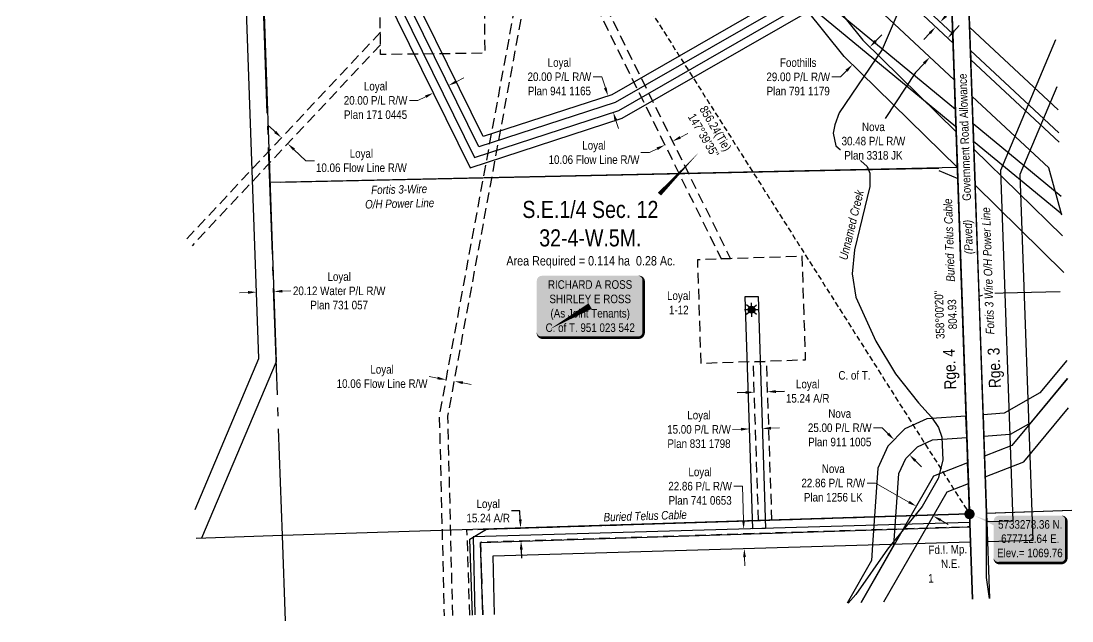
# Model space of a CAD drawing. Extents: x 675835 to 685285, y 5733153 to 5738077.
# Drawn here: x 676603 to 677833, y 5733153 to 5733855 of the extents above; entities that cross this region are included whole.
import ezdxf
from ezdxf.enums import TextEntityAlignment as Align

# ---------------------------------------------------------------- set-up
doc = ezdxf.new("R2010")
doc.units = 0
doc.header["$LTSCALE"] = 5
doc.header["$PDMODE"] = 34
doc.header["$PDSIZE"] = 0.03
for name, pattern in [('foc-ACCESSROAD', [3.75, 2.5, -1.25]), ('foc-FLOWLINE', [3.75, 2.5, -1.25]), ('foc-QUARTERLINE', [33, 25, -3, 2, -3]), ('foc-TIELINE', [1.875, 1.25, -0.625])]:
    doc.linetypes.add(name, pattern=pattern)
doc.layers.get('Defpoints').update_dxf_attribs({"color": 9})
for name, color, linetype in [('AS-OWNER', 7, 'Continuous'), ('AS-POWER', 104, 'foc-POWER'), ('AS-TELUS', 224, 'foc-TEL'), ('C-AR', 13, 'foc-ACCESSROAD'), ('C-FLOWLINE', 13, 'foc-FLOWLINE'), ('C-RW', 13, 'Continuous'), ('C-SYMBOL', 7, 'Continuous'), ('C-WS', 13, 'foc-ACCESSROAD'), ('C-WS-S', 8, 'Continuous'), ('D-TXT', 6, 'Continuous'), ('DETAIL-T', 7, 'Continuous'), ('F-RW', 190, 'Continuous'), ('L-AREAREQUIRED', 7, 'Continuous'), ('L-BD1', 253, 'Continuous'), ('L-MON', 1, 'Continuous'), ('L-MON-T', 1, 'Continuous'), ('L-ROAD-T', 7, 'Continuous'), ('L-SEC', 7, 'Continuous'), ('L-SECQ', 8, 'foc-QUARTERLINE'), ('L-TIE', 7, 'foc-TIELINE'), ('L-TIE-T', 7, 'Continuous'), ('L-TITLEDB', 4, 'Continuous'), ('L-TITLEDB-T', 4, 'Continuous'), ('T-WATER', 160, 'Continuous'), ('T-WATER-T', 170, 'Continuous')]:
    doc.layers.add(name, color=color, linetype=linetype)
for name, color, linetype, lineweight in [('C-FLOWLINE-T', 13, 'Continuous', 9), ('C-RW-T', 13, 'Continuous', 9), ('C-WS-T', 13, 'Continuous', 9), ('F-RW-T', 190, 'Continuous', 9), ('T-TEXT', 48, 'Continuous', 18)]:
    doc.layers.add(name, color=color, linetype=linetype, lineweight=lineweight)
doc.styles.add('100L', font='ARIALN.TTF', dxfattribs={"height": 11})
doc.styles.add('175L', font='ARIALN.TTF', dxfattribs={"height": 20})
doc.styles.add('80', font='ARIALN.TTF', dxfattribs={"height": 10})
doc.styles.add('80CG', font='ARIALN.TTF', dxfattribs={"height": 10})
doc.styles.add('80L', font='ARIALN.TTF', dxfattribs={"height": 10})
doc.styles.add('80LS', font='ARIALNI.TTF', dxfattribs={"height": 10})
doc.styles.add('foc-LtypeFont', font='ARIALN.TTF', dxfattribs={"height": 7.35})
doc.linetypes.add('foc-POWER', pattern='A,6,-1,["P",foc-LtypeFont,S=0.2,R=0,X=-0.625,Y=-0.75],-1.24,4', length=12.24)
doc.linetypes.add('foc-POWER-NOLINE', pattern='A,0,-4,["P",foc-LtypeFont,S=0.2,R=0,X=-0.625,Y=-0.75],-8.24', length=12.24)
doc.linetypes.add('foc-TEL', pattern='A,2,-1,["T",foc-LtypeFont,S=0.2,R=0,X=-0.425,Y=-0.75],-1.24,8', length=12.24)
doc.linetypes.add('foc-TEL-NOLINE', pattern='A,0,-2,["T",foc-LtypeFont,S=0.2,R=0,X=-0.425,Y=-0.75],-10.24', length=12.24)
doc.dimstyles.new('Compass 5 000', dxfattribs={"dimscale": 5, "dimtxt": 9, "dimasz": 2, "dimexe": 0.2, "dimexo": 0.0625, "dimgap": 0.5, "dimtad": 0, "dimtih": 1, "dimtoh": 1, "dimzin": 0, "dimdsep": 46, "dimtxsty": '80CG', "dimcen": 0.1, "dimse1": 1, "dimse2": 1, "dimclrd": 256, "dimclrt": 256, "dimaunit": 1, "dimadec": 4, "dimazin": 0, "dimtfac": 0.06, "dimtofl": 0, "dimtmove": 0, "dimatfit": 1, "dimfxl": 0.2, "dimtolj": 1, "dimtzin": 0, "dimlwd": -1, "dimarcsym": 0})

# ---------------------------------------------------------------- blocks, each defined once
blk = doc.blocks.new('*D384')
at = {"layer": 'C-RW-T', "transparency": 16777216}
for p, q in [((677445.3, 5733377.4), (677435.3, 5733377.1)), ((677480.3, 5733378.5), (677490.3, 5733378.8))]:
    blk.add_line(p, q, dxfattribs=at)
for points in [[(677445.3, 5733379), (677445.4, 5733375.7), (677455.3, 5733377.7)], [(677480.3, 5733380.2), (677480.4, 5733376.8), (677470.3, 5733378.2)]]:
    blk.add_solid(points, dxfattribs=at)
at = {"layer": 'Defpoints', "color": 0, "transparency": 16777216}
for p in [(677454.3, 5733409), (677469.3, 5733409.5), (677470.3, 5733378.2)]:
    blk.add_point(p, dxfattribs=at)
at = {"layer": 'C-RW-T', "transparency": 16777216, "insert": (677396.2, 5733377.1), "char_height": 10, "attachment_point": 5, "style": '80CG'}
blk.add_mtext('\\A1;Loyal\\P15.00 P/L R/W\\PPlan 831 1798', dxfattribs=at)
blk = doc.blocks.new('*D385')
at = {"layer": 'C-RW-T', "transparency": 16777216}
for p, q in [((677447.1, 5733310.6), (677437.1, 5733310.6)), ((677448.2, 5733270.4), (677447.1, 5733310.6)), ((677449.5, 5733227.5), (677449.8, 5733217.5))]:
    blk.add_line(p, q, dxfattribs=at)
for points in [[(677449.9, 5733270.4), (677446.6, 5733270.4), (677448.5, 5733260.4)], [(677451.1, 5733227.6), (677447.8, 5733227.5), (677449.2, 5733237.5)]]:
    blk.add_solid(points, dxfattribs=at)
at = {"layer": 'Defpoints', "color": 0, "transparency": 16777216}
for p in [(677244.4, 5733254.5), (677448.5, 5733260.4), (677245.1, 5733231.6)]:
    blk.add_point(p, dxfattribs=at)
at = {"layer": 'C-RW-T', "transparency": 16777216, "insert": (677397.5, 5733310.6), "char_height": 10, "attachment_point": 5, "style": '80CG'}
blk.add_mtext('\\A1;Loyal\\P22.86 P/L R/W\\PPlan 741 0653', dxfattribs=at)
blk = doc.blocks.new('*D386')
at = {"layer": 'Defpoints', "color": 0, "transparency": 16777216}
for p in [(677626.2, 5733366.5), (677642.4, 5733347.4), (677643.9, 5733349)]:
    blk.add_point(p, dxfattribs=at)
at = {"layer": 'F-RW-T', "transparency": 16777216}
for p, q in [((677610.4, 5733379), (677600.4, 5733379)), ((677617.5, 5733372), (677610.4, 5733379)), ((677649.5, 5733340.3), (677656.6, 5733333.3))]:
    blk.add_line(p, q, dxfattribs=at)
for points in [[(677618.7, 5733373.2), (677616.3, 5733370.8), (677624.6, 5733365)], [(677650.6, 5733341.5), (677648.3, 5733339.2), (677642.4, 5733347.4)]]:
    blk.add_solid(points, dxfattribs=at)
at = {"layer": 'F-RW-T', "transparency": 16777216, "insert": (677560.9, 5733379), "char_height": 10, "attachment_point": 5, "style": '80CG'}
blk.add_mtext('\\A1;Nova\\P25.00 P/L R/W\\PPlan 911 1005', dxfattribs=at)
blk = doc.blocks.new('*D387')
at = {"layer": 'Defpoints', "color": 0, "transparency": 16777216}
for p in [(677649.5, 5733285.2), (677669.4, 5733273.9), (677670.4, 5733275.7)]:
    blk.add_point(p, dxfattribs=at)
at = {"layer": 'F-RW-T', "transparency": 16777216}
for p, q in [((677602.8, 5733314.3), (677592.8, 5733314.3)), ((677641.8, 5733292), (677602.8, 5733314.3)), ((677679.1, 5733270.8), (677687.8, 5733265.8))]:
    blk.add_line(p, q, dxfattribs=at)
for points in [[(677642.7, 5733293.5), (677641, 5733290.6), (677650.5, 5733287.1)], [(677679.9, 5733272.2), (677678.3, 5733269.3), (677670.4, 5733275.7)]]:
    blk.add_solid(points, dxfattribs=at)
at = {"layer": 'F-RW-T', "transparency": 16777216, "insert": (677553.3, 5733314.3), "char_height": 10, "attachment_point": 5, "style": '80CG'}
blk.add_mtext('\\A1;Nova\\P22.86 P/L R/W\\PPlan 1256 LK', dxfattribs=at)
blk = doc.blocks.new('GAS')
h = blk.add_hatch(color=255)
h.dxf.hatch_style = 1
edge = h.paths.add_edge_path()
edge.add_arc((0, 0), 0.9, 0, 360)
for p, q in [((-0.81, 0), (-1.62, 0)), ((-0.57, 0.57), (-1.14, 1.14)), ((0, 0.81), (0, 1.62)), ((0.57, 0.57), (1.14, 1.14)), ((1.62, 0), (0.81, 0)), ((-0.57, -0.57), (-1.14, -1.14)), ((0, -0.81), (0, -1.62)), ((1.14, -1.14), (0.57, -0.57))]:
    blk.add_line(p, q)
blk.add_circle((0, 0), 0.8)
blk = doc.blocks.new('*D389')
at = {"layer": 'C-FLOWLINE-T', "transparency": 16777216}
for p, q in [((677374.2, 5733719.1), (677383.2, 5733723.5)), ((677338.3, 5733701.3), (677328.3, 5733701.3)), ((677347.3, 5733705.8), (677338.3, 5733701.3))]:
    blk.add_line(p, q, dxfattribs=at)
for points in [[(677346.5, 5733707.3), (677348, 5733704.3), (677356.3, 5733710.2)], [(677373.5, 5733720.6), (677375, 5733717.6), (677365.3, 5733714.6)]]:
    blk.add_solid(points, dxfattribs=at)
at = {"layer": 'Defpoints', "color": 0, "transparency": 16777216}
for p in [(677365.3, 5733714.6), (677396.4, 5733629), (677405.4, 5733633.4)]:
    blk.add_point(p, dxfattribs=at)
at = {"layer": 'C-FLOWLINE-T', "transparency": 16777216, "insert": (677273.3, 5733701.3), "char_height": 10, "attachment_point": 5, "style": '80CG'}
blk.add_mtext('\\A1;Loyal\\P10.06 Flow Line R/W', dxfattribs=at)
blk = doc.blocks.new('*D390')
at = {"layer": 'C-AR', "transparency": 16777216}
for p, q in [((677450.9, 5733420.3), (677440.9, 5733420)), ((677486.1, 5733421.5), (677496.1, 5733421.8))]:
    blk.add_line(p, q, dxfattribs=at)
for points in [[(677450.8, 5733422), (677450.9, 5733418.7), (677460.9, 5733420.7)], [(677486, 5733423.2), (677486.2, 5733419.8), (677476.1, 5733421.2)]]:
    blk.add_solid(points, dxfattribs=at)
at = {"layer": 'Defpoints', "color": 0, "transparency": 16777216}
for p in [(677460.9, 5733420.7), (677461.3, 5733409.1), (677476.5, 5733409.7)]:
    blk.add_point(p, dxfattribs=at)
at = {"layer": 'C-AR', "transparency": 16777216, "insert": (677523.4, 5733421.8), "char_height": 10, "attachment_point": 5, "style": '80CG'}
blk.add_mtext('\\A1;Loyal\\P15.24 A/R', dxfattribs=at)
blk = doc.blocks.new('*D391')
at = {"layer": 'C-AR', "transparency": 16777216}
for p, q in [((677186.7, 5733281.6), (677176.7, 5733281.6)), ((677187.1, 5733271.6), (677186.7, 5733281.6)), ((677188.2, 5733236.4), (677188.5, 5733226.4))]:
    blk.add_line(p, q, dxfattribs=at)
for points in [[(677188.7, 5733271.7), (677185.4, 5733271.5), (677187.4, 5733261.6)], [(677189.9, 5733236.4), (677186.5, 5733236.3), (677187.9, 5733246.4)]]:
    blk.add_solid(points, dxfattribs=at)
at = {"layer": 'Defpoints', "color": 0, "transparency": 16777216}
for p in [(677187.4, 5733261.6), (677189.1, 5733261.7), (677189.6, 5733246.4)]:
    blk.add_point(p, dxfattribs=at)
at = {"layer": 'C-AR', "transparency": 16777216, "insert": (677149.5, 5733281.6), "char_height": 10, "attachment_point": 5, "style": '80CG'}
blk.add_mtext('\\A1;Loyal\\P15.24 A/R', dxfattribs=at)
blk = doc.blocks.new('*D395')
at = {"layer": 'C-RW-T', "transparency": 16777216}
for p, q in [((676868.4, 5733537.6), (676858.4, 5733537.2)), ((676908.7, 5733539), (676918.7, 5733539.3))]:
    blk.add_line(p, q, dxfattribs=at)
for points in [[(676868.3, 5733539.2), (676868.4, 5733535.9), (676878.4, 5733537.9)], [(676908.6, 5733540.6), (676908.7, 5733537.3), (676898.7, 5733538.6)]]:
    blk.add_solid(points, dxfattribs=at)
at = {"layer": 'Defpoints', "color": 0, "transparency": 16777216}
for p in [(676898.7, 5733538.6), (676898.7, 5733537.6), (676878.4, 5733536.9)]:
    blk.add_point(p, dxfattribs=at)
at = {"layer": 'C-RW-T', "transparency": 16777216, "insert": (676975.1, 5733539.3), "char_height": 10, "attachment_point": 5, "style": '80CG'}
blk.add_mtext('\\A1;Loyal\\P20.12 Water P/L R/W\\PPlan 731 057', dxfattribs=at)
blk = doc.blocks.new('*D396')
at = {"layer": 'C-RW-T', "transparency": 16777216}
for p, q in [((676900.3, 5733725.4), (676893, 5733732.3)), ((676922.2, 5733704.9), (676936.1, 5733691.8)), ((676936.1, 5733691.8), (676946.1, 5733691.8))]:
    blk.add_line(p, q, dxfattribs=at)
for points in [[(676901.4, 5733726.6), (676899.1, 5733724.2), (676907.6, 5733718.6)], [(676923.3, 5733706.1), (676921.1, 5733703.7), (676914.9, 5733711.7)]]:
    blk.add_solid(points, dxfattribs=at)
at = {"layer": 'Defpoints', "color": 0, "transparency": 16777216}
for p in [(676969.6, 5733784.9), (676977, 5733778), (676914.9, 5733711.7)]:
    blk.add_point(p, dxfattribs=at)
at = {"layer": 'C-RW-T', "transparency": 16777216, "insert": (677001.1, 5733691.8), "char_height": 10, "attachment_point": 5, "style": '80CG'}
blk.add_mtext('\\A1;Loyal\\P10.06 Flow Line R/W', dxfattribs=at)
blk = doc.blocks.new('*D397')
at = {"layer": 'C-RW-T', "transparency": 16777216}
for p, q in [((677090.1, 5733437.2), (677080.3, 5733439)), ((677119.7, 5733431.7), (677129.5, 5733429.9))]:
    blk.add_line(p, q, dxfattribs=at)
for points in [[(677090.4, 5733438.8), (677089.8, 5733435.6), (677100, 5733435.4)], [(677120, 5733433.4), (677119.4, 5733430.1), (677109.9, 5733433.6)]]:
    blk.add_solid(points, dxfattribs=at)
at = {"layer": 'Defpoints', "color": 0, "transparency": 16777216}
for p in [(677152.7, 5733721.5), (677162.6, 5733719.7), (677109.9, 5733433.6)]:
    blk.add_point(p, dxfattribs=at)
at = {"layer": 'C-RW-T', "transparency": 16777216, "insert": (677025.3, 5733439), "char_height": 10, "attachment_point": 5, "style": '80CG'}
blk.add_mtext('\\A1;Loyal\\P10.06 Flow Line R/W', dxfattribs=at)
blk = doc.blocks.new('*D406')
at = {"layer": 'Defpoints', "color": 0, "transparency": 16777216}
for p in [(677657.2, 5733873.8), (677652, 5733868.2), (677678.3, 5733854)]:
    blk.add_point(p, dxfattribs=at)
at = {"layer": 'F-RW-T', "transparency": 16777216}
for p, q in [((677685.2, 5733861.3), (677708.2, 5733885.9)), ((677708.2, 5733885.9), (677718.2, 5733885.9)), ((677666.3, 5733841.1), (677659.5, 5733833.8))]:
    blk.add_line(p, q, dxfattribs=at)
for points in [[(677684, 5733862.4), (677686.4, 5733860.1), (677678.3, 5733854)], [(677665.1, 5733842.2), (677667.5, 5733840), (677673.1, 5733848.4)]]:
    blk.add_solid(points, dxfattribs=at)
at = {"layer": 'F-RW-T', "transparency": 16777216, "insert": (677754.5, 5733885.9), "char_height": 10, "attachment_point": 5, "style": '80CG'}
blk.add_mtext('\\A1;Nova\\P7.62 P/L R/W\\PPlan 373 LK', dxfattribs=at)
blk = doc.blocks.new('*D407')
at = {"layer": 'C-RW-T', "transparency": 16777216}
for p, q in [((677112.2, 5733784.3), (677121.1, 5733788.7)), ((677067.3, 5733762.3), (677057.3, 5733762.3)), ((677076.2, 5733766.7), (677067.3, 5733762.3))]:
    blk.add_line(p, q, dxfattribs=at)
at = {"layer": 'C-RW-T', "linetype": 'Continuous', "transparency": 16777216}
for points in [[(677111.4, 5733785.8), (677112.9, 5733782.8), (677103.2, 5733779.9)], [(677075.5, 5733768.2), (677077, 5733765.2), (677085.2, 5733771.1)]]:
    blk.add_solid(points, dxfattribs=at)
at = {"layer": 'Defpoints', "color": 0, "linetype": 'Continuous', "transparency": 16777216}
for p in [(677085.2, 5733771.1), (677104.9, 5733776.4, 1071), (677087, 5733767.6, 1071)]:
    blk.add_point(p, dxfattribs=at)
at = {"layer": 'C-RW-T', "linetype": 'Continuous', "transparency": 16777216, "insert": (677017.7, 5733762.3), "char_height": 10, "attachment_point": 5, "style": '80CG'}
blk.add_mtext('\\A1;Loyal\\P20.00 P/L R/W\\PPlan 171 0445', dxfattribs=at)
blk = doc.blocks.new('*D408')
at = {"layer": 'C-RW-T', "transparency": 16777216}
for p, q in [((677399.4, 5733953.3), (677402.4, 5733962.9)), ((677387, 5733915.3), (677383.9, 5733905.8)), ((677383.9, 5733905.8), (677373.9, 5733905.8))]:
    blk.add_line(p, q, dxfattribs=at)
at = {"layer": 'C-RW-T', "linetype": 'Continuous', "transparency": 16777216}
for points in [[(677397.8, 5733953.9), (677400.9, 5733952.8), (677396.3, 5733943.8)], [(677385.4, 5733915.8), (677388.6, 5733914.8), (677390.1, 5733924.8)]]:
    blk.add_solid(points, dxfattribs=at)
at = {"layer": 'Defpoints', "color": 0, "linetype": 'Continuous', "transparency": 16777216}
for p in [(677384.9, 5733947.5), (677390.1, 5733924.8)]:
    blk.add_point(p, dxfattribs=at)
at = {"layer": 'C-RW-T', "linetype": 'Continuous', "transparency": 16777216, "insert": (677334.4, 5733905.8), "char_height": 10, "attachment_point": 5, "style": '80CG', "bg_fill": 3, "box_fill_scale": 1.1, "bg_fill_color": 256, "bg_fill_true_color": 13158600, "bg_fill_transparency": 0}
blk.add_mtext('\\A1;Loyal\\P20.00 P/L R/W\\PPlan 151 1619', dxfattribs=at)
at = {"layer": 'Defpoints', "color": 0, "linetype": 'Continuous', "transparency": 16777216}
blk.add_point((677378.7, 5733928.5), dxfattribs=at)
blk = doc.blocks.new('*D415')
at = {"layer": 'Defpoints', "color": 0, "transparency": 16777216}
for p in [(677596.1, 5733824.9), (677629.7, 5733792), (677609.4, 5733771.3)]:
    blk.add_point(p, dxfattribs=at)
at = {"layer": 'F-RW-T', "transparency": 16777216}
for p, q in [((677603.1, 5733832), (677610.1, 5733839.1)), ((677568.8, 5733797.1), (677561.8, 5733789.9)), ((677561.8, 5733789.9), (677551.8, 5733789.9))]:
    blk.add_line(p, q, dxfattribs=at)
for points in [[(677601.9, 5733833.2), (677604.3, 5733830.8), (677596.1, 5733824.9)], [(677567.6, 5733798.3), (677570, 5733795.9), (677575.8, 5733804.2)]]:
    blk.add_solid(points, dxfattribs=at)
at = {"layer": 'F-RW-T', "transparency": 16777216, "insert": (677512.3, 5733789.9), "char_height": 10, "attachment_point": 5, "style": '80CG'}
blk.add_mtext('\\A1;Foothills\\P29.00 P/L R/W\\PPlan 791 1179', dxfattribs=at)
blk = doc.blocks.new('*D417')
at = {"layer": 'C-RW-T', "transparency": 16777216}
for p, q in [((677504.2, 5733923.6), (677510.6, 5733931.4)), ((677481.8, 5733896.5), (677474.2, 5733887.3)), ((677474.2, 5733887.3), (677464.2, 5733887.3))]:
    blk.add_line(p, q, dxfattribs=at)
at = {"layer": 'C-RW-T', "linetype": 'Continuous', "transparency": 16777216}
for points in [[(677502.9, 5733924.7), (677505.5, 5733922.6), (677497.8, 5733915.9)], [(677480.5, 5733897.6), (677483.1, 5733895.4), (677488.2, 5733904.2)]]:
    blk.add_solid(points, dxfattribs=at)
at = {"layer": 'Defpoints', "color": 0, "linetype": 'Continuous', "transparency": 16777216}
for p in [(677497.8, 5733915.9), (677567.9, 5733858), (677558.3, 5733846.3)]:
    blk.add_point(p, dxfattribs=at)
at = {"layer": 'C-RW-T', "linetype": 'Continuous', "transparency": 16777216, "insert": (677425.1, 5733887.3), "char_height": 10, "attachment_point": 5, "style": '80CG'}
blk.add_mtext('\\A1;Loyal\\P15.24 P/L R/W\\PPlan 725 JK', dxfattribs=at)
blk = doc.blocks.new('*D482')
at = {"layer": 'C-RW-T', "transparency": 16777216}
for p, q in [((677282.4, 5733790), (677272.4, 5733790)), ((677286.6, 5733777.1), (677282.4, 5733790)), ((677298.9, 5733739), (677302, 5733729.5))]:
    blk.add_line(p, q, dxfattribs=at)
for points in [[(677288.1, 5733777.6), (677285, 5733776.6), (677289.7, 5733767.6)], [(677300.5, 5733739.6), (677297.3, 5733738.5), (677295.8, 5733748.5)]]:
    blk.add_solid(points, dxfattribs=at)
at = {"layer": 'Defpoints', "color": 0, "transparency": 16777216}
for p in [(677280.6, 5733764.6), (677295.8, 5733748.5), (677286.8, 5733745.6)]:
    blk.add_point(p, dxfattribs=at)
at = {"layer": 'C-RW-T', "transparency": 16777216, "insert": (677232.8, 5733790), "char_height": 10, "attachment_point": 5, "style": '80CG'}
blk.add_mtext('\\A1;Loyal\\P20.00 P/L R/W\\PPlan 941 1165', dxfattribs=at)
blk = doc.blocks.new('*U708')
h = blk.add_hatch(color=254)
edge = h.paths.add_edge_path()
edge.add_line((-36.5, -28.5), (36.5, -28.5))
edge.add_arc((36.5, -22.5), 6, 270, 360)
edge.add_line((42.5, -22.5), (42.5, 21))
edge.add_arc((36.5, 21), 6, 0, 90)
edge.add_line((36.5, 27), (-36.5, 27))
edge.add_arc((-36.5, 21), 6, 90, 180)
edge.add_line((-42.5, 21), (-42.5, -22.5))
edge.add_arc((-36.5, -22.5), 6, 180, 270)
at = {"color": 1, "flags": 128}
blk.add_lwpolyline([(-64.8, 26.8, 0, 10, 0), (0, 0, 5, 5, 0)], format="xyseb", dxfattribs=at)
blk.add_lwpolyline([(-36.5, -28.5, 3, 3, 0), (36.5, -28.5, 3, 3, 0.414214), (42.5, -22.5, 3, 3, 0), (42.5, 21, 3, 0, 0.414214), (36.5, 27, 0, 0, 0), (-36.5, 27, 0, 0, 0.414214), (-42.5, 21, 0, 0, 0), (-42.5, -22.5, 0, 3, 0.414214)], format="xyseb", close=True, dxfattribs=at)
at = {"color": 1, "style": '80'}
blk.add_attdef('ENTER_TEXT_001', (-36, -5), '', height=10, dxfattribs=at)
blk = doc.blocks.new('fdia')
at = {"color": 255, "const_width": 1}
blk.add_lwpolyline([(-0.5, 0, 1), (0.5, 0, 1)], format="xyb", close=True, dxfattribs=at)
blk = doc.blocks.new('Fdiaa')
blk.add_blockref('fdia', (0, 0))
blk = doc.blocks.new('fdib')
at = {"color": 1, "const_width": 1.6}
blk.add_lwpolyline([(-0.4, 0, 1), (0.4, 0, 1)], format="xyb", close=True, dxfattribs=at)
at = {"color": 1}
blk.add_circle((0, 0), 0.8, dxfattribs=at)
blk = doc.blocks.new('Fdibb')
blk.add_blockref('fdib', (0, 0))
blk = doc.blocks.new('fdicc')
for name in ['Fdibb', 'Fdiaa']:
    blk.add_blockref(name, (0, 0))
blk = doc.blocks.new('FDI')
blk.add_blockref('fdicc', (0, 0))
blk = doc.blocks.new('*U733')
h = blk.add_hatch(color=59)
edge = h.paths.add_edge_path()
edge.add_line((-56.5, -37), (56.5, -37))
edge.add_arc((56.5, -31), 6, 270, 360)
edge.add_line((62.5, -31), (62.5, 29.5))
edge.add_arc((56.5, 29.5), 6, 0, 90)
edge.add_line((56.5, 35.5), (-56.5, 35.5))
edge.add_arc((-56.5, 29.5), 6, 90, 180)
edge.add_line((-62.5, 29.5), (-62.5, -31))
edge.add_arc((-56.5, -31), 6, 180, 270)
at = {"color": 1, "flags": 128}
blk.add_lwpolyline([(-56.5, -37, 3, 3, 0), (56.5, -37, 3, 3, 0.414214), (62.5, -31, 3, 3, 0), (62.5, 29.5, 3, 0, 0.414214), (56.5, 35.5, 0, 0, 0), (-56.5, 35.5, 0, 0, 0.414214), (-62.5, 29.5, 0, 0, 0), (-62.5, -31, 0, 3, 0.414214)], format="xyseb", close=True, dxfattribs=at)
blk.add_lwpolyline([(-47, -26.9, 0, 7.5, 0), (0, 0, 0, 0, 0)], format="xyseb", dxfattribs=at)
at = {"color": 1, "style": '80'}
blk.add_attdef('ENTER_TEXT_001', (-36, -5), '', height=10, dxfattribs=at)

msp = doc.modelspace()

# ---------------------------------------------------------------- linework, layer by layer
at = {"layer": 'AS-POWER', "linetype": 'foc-POWER-NOLINE', "flags": 128}
for points in [[(676906.645, 5733666.536), (677579.576, 5733681.067), (677676.937, 5733683.169)], [(677732.749, 5733279.074), (677742.736, 5733279.433), (677832.684, 5733282.663)]]:
    msp.add_lwpolyline(points, dxfattribs=at)
at = {"layer": 'AS-POWER', "flags": 128}
for points in [[(677676.868, 5733680.145), (677698.979, 5733671.003)], [(677723.904, 5733533.208), (677735.565, 5733536.636), (677819.032, 5733538.432)]]:
    msp.add_lwpolyline(points, dxfattribs=at)
at = {"layer": 'AS-TELUS', "linetype": 'foc-TEL-NOLINE', "flags": 128}
for points in [[(677712.645, 5733278.352), (677684.645, 5734082.878)], [(677716.197, 5733178.415), (677712.645, 5733278.352)], [(677143.19, 5733160.143), (677140.415, 5733244.858), (677713.186, 5733263.122)]]:
    msp.add_lwpolyline(points, dxfattribs=at)
at = {"layer": 'C-AR', "flags": 128}
msp.add_lwpolyline([(677465.882, 5733270.484), (677459.686, 5733456.309), (677474.918, 5733456.816), (677481.114, 5733270.97)], close=True, dxfattribs=at)
msp.add_lwpolyline([(677127.958, 5733159.658), (677124.683, 5733259.604), (677712.645, 5733278.352), (677713.186, 5733263.122), (677140.415, 5733244.858), (677143.19, 5733160.143)], dxfattribs=at)
at = {"layer": 'C-FLOWLINE', "flags": 128}
for points in [[(677108, 5733159.021), (677102.319, 5733392.679), (677190.592, 5733871.409), (677180.34, 5733871.29), (677092.237, 5733393.478), (677097.943, 5733158.777)], [(677276.05, 5733872.398), (677422.086, 5733577.043), (677433.126, 5733577.411), (677283.498, 5733880.032)], [(677023.279, 5733842.139), (676795.665, 5733599.15)], [(677023.447, 5733827.603), (676803.006, 5733592.272)]]:
    msp.add_lwpolyline(points, dxfattribs=at)
at = {"layer": 'C-RW', "flags": 128}
for points in [[(677064.472, 5734114.438), (677000.126, 5733944.314), (677128.263, 5733683.522), (677306.399, 5733741.469), (677636.542, 5733931.419), (677688.577, 5733925.051), (677690.234, 5733924.861), (677689.522, 5733945.097), (677632.35, 5733952.081), (677298.231, 5733759.844), (677138.566, 5733707.905), (677021.901, 5733945.35), (677083.179, 5734107.363)], [(677092.393, 5734103.911), (677073.826, 5734110.9), (677011.014, 5733944.832), (677133.415, 5733695.713), (677302.315, 5733750.656), (677634.446, 5733941.75), (677666.82, 5733937.788), (677666.195, 5733932.848), (677690.055, 5733929.939), (677688.984, 5733960.373), (677669.834, 5733962.719), (677669.229, 5733957.777), (677630.253, 5733962.425), (677294.112, 5733769.015), (677143.699, 5733720.089), (677032.534, 5733946.007), (677092.393, 5734103.911)], [(677450.316, 5733532.576), (677465.342, 5733532.924), (677474.102, 5733261.234), (677459.108, 5733260.709)]]:
    msp.add_lwpolyline(points, close=True, dxfattribs=at)
for points in [[(676806.603, 5733283.522), (676881.119, 5733459.987), (676860.832, 5734033.289), (676881.315, 5734033.479), (676901.541, 5733456.282), (676814.155, 5733249.702)], [(677813.521, 5733833.29), (677749.178, 5733680.326), (677763.579, 5733269.773), (677733.107, 5733268.85), (677733.888, 5733245.995), (677787.244, 5733247.601), (677772.22, 5733676.056), (677815.416, 5733778.833)], [(677819.907, 5733649.782), (677716.888, 5733734.805), (677717.592, 5733714.58), (677820.617, 5733629.385)], [(677156.681, 5733160.574), (677155.352, 5733228.992), (677713.812, 5733245.408), (677713.003, 5733268.252), (677131.952, 5733251.254), (677133.821, 5733159.845)]]:
    msp.add_lwpolyline(points, dxfattribs=at)
at = {"layer": 'C-SYMBOL', "color": 3, "flags": 128}
msp.add_lwpolyline([(677395.724, 5733701.086, 0, 4.999, 0), (677349.901, 5733652.639, 0, 0, 0)], format="xyseb", dxfattribs=at)
at = {"layer": 'C-WS', "flags": 128}
for points in [[(677144.875, 5733870.88), (677145.492, 5733817.544), (677023.58, 5733816.133), (677022.17, 5733938.045), (677144.081, 5733939.456)], [(677516.55, 5733580.192), (677520.612, 5733458.34), (677398.76, 5733454.277), (677394.697, 5733576.129), (677433.126, 5733577.411)]]:
    msp.add_lwpolyline(points, close=True, dxfattribs=at)
at = {"layer": 'F-RW'}
for p, q in [((677693.976, 5733842.61), (677700.802, 5733849.917)), ((677659.529, 5733805.739), (677649.416, 5733794.913)), ((677649.416, 5733794.913), (677614.197, 5733741.061))]:
    msp.add_line(p, q, dxfattribs=at)
at = {"layer": 'F-RW', "flags": 128}
for points in [[(677817.314, 5733724.288), (677713.894, 5733820.825), (677714.268, 5733810.083), (677817.69, 5733713.484)], [(677820.663, 5733628.083), (677805.404, 5733683.286), (677715.767, 5733767.007), (677714.268, 5733810.083), (677817.69, 5733713.484)], [(677821.514, 5733603.61), (677717.912, 5733705.371), (677719.377, 5733663.272), (677822.996, 5733561.048)], [(677826.583, 5733457.973), (677795.198, 5733419.882), (677753.145, 5733396.118), (677728.762, 5733394.271), (677729.609, 5733369.287), (677759.994, 5733371.588), (677760.587, 5733371.633), (677784.864, 5733385.354), (677827.317, 5733436.879)], [(677827.317, 5733436.879), (677762.411, 5733358.133), (677730.441, 5733345.667), (677731.279, 5733321.478), (677776.296, 5733339.032), (677828.517, 5733402.401)], [(677585.872, 5733174.259), (677624.388, 5733241.417), (677630.153, 5733325.502), (677638.148, 5733343.121), (677651.743, 5733356.854), (677669.305, 5733364.875), (677709.515, 5733367.796), (677708.641, 5733392.782), (677662.983, 5733389.459), (677637.2, 5733377.694), (677617.263, 5733357.503), (677605.536, 5733331.666), (677599.386, 5733242.071), (677598.115, 5733223.784), (677569.416, 5733173.734)], [(677612.664, 5733175.113), (677686.614, 5733304.079), (677711.406, 5733313.745), (677710.56, 5733337.938), (677670.786, 5733322.432), (677585.872, 5733174.259)]]:
    msp.add_lwpolyline(points, dxfattribs=at)
at = {"layer": 'F-RW'}
for points in [[(677692.758, 5733843.748), (677695.194, 5733841.472), (677687.149, 5733835.302)], [(677658.311, 5733806.876), (677660.747, 5733804.601), (677666.356, 5733813.046)]]:
    msp.add_solid(points, dxfattribs=at)
at = {"layer": 'F-RW-T', "flags": 128}
msp.add_lwpolyline([(677816.379, 5733751.166), (677712.958, 5733847.728), (677713.894, 5733820.825), (677817.314, 5733724.288)], dxfattribs=at)
at = {"layer": 'L-SEC'}
for p, q in [((677684.636, 5734082.647), (677712.722, 5733281.376)), ((677704.749, 5734083.588), (677732.749, 5733279.052))]:
    msp.add_line(p, q, dxfattribs=at)
at = {"layer": 'L-SEC', "flags": 128}
for points in [[(677732.749, 5733279.074), (677832.684, 5733282.663)], [(677732.749, 5733279.067), (677736.304, 5733179.056)], [(677712.645, 5733278.352), (676908.675, 5733252.716), (676807.782, 5733249.497)], [(677712.645, 5733278.352), (677716.197, 5733178.415)]]:
    msp.add_lwpolyline(points, dxfattribs=at)
at = {"layer": 'L-SECQ', "flags": 128}
for points in [[(676908.675, 5733252.716), (676879.33, 5734072.91)], [(676912.177, 5733152.777), (676908.675, 5733252.716)]]:
    msp.add_lwpolyline(points, dxfattribs=at)
at = {"layer": 'L-TITLEDB', "flags": 128}
msp.add_lwpolyline([(677698.722, 5733683.639), (676894.387, 5733666.271)], dxfattribs=at)
at = {"layer": 'T-WATER', "flags": 128}
msp.add_lwpolyline([(677636.688, 5733883.774), (677618.663, 5733841.026), (677610.381, 5733821.828), (677560.292, 5733747.873), (677555.18, 5733733.83), (677553.36, 5733723.868), (677556.149, 5733709.33), (677561.483, 5733704.964), (677582.173, 5733694.722), (677593.174, 5733684.976), (677596.044, 5733677.233), (677596.155, 5733661.615), (677578.14, 5733587.324), (677575.602, 5733559.178), (677579.611, 5733531.874), (677603.005, 5733480.304), (677626.055, 5733442.086), (677653.114, 5733408.067), (677668.154, 5733391.575), (677676.508, 5733379.194), (677680.434, 5733368.012), (677681.74, 5733341.032), (677675.967, 5733319.472), (677657.424, 5733287.024), (677616.71, 5733236.962), (677579.91, 5733183.935), (677570.59, 5733173.772)], dxfattribs=at)

# ---------------------------------------------------------------- block references
at = {"layer": 'AS-OWNER'}
ref = msp.add_blockref('*U733', (677268.857, 5733521.528), dxfattribs=dict(at, xscale=0.9998155200000008, yscale=0.9998155200000008, zscale=0.9998155200000008))
ref.add_attrib('ENTER_TEXT_001', 'RICHARD A ROSS', (677219.405, 5733541.783), dxfattribs={"layer": '0', "color": 1, "height": 9.99816, "style": '80'})
ref.add_attrib('ENTER_TEXT_002', 'SHIRLEY E ROSS', (677221.161, 5733524.942), dxfattribs={"layer": '0', "color": 1, "height": 9.99816, "style": '80'})
ref.add_attrib('ENTER_TEXT_003', '(As Joint Tenants)', (677222.385, 5733508.108), dxfattribs={"layer": '0', "color": 1, "height": 9.99816, "style": '80'})
ref.add_attrib('ENTER_TEXT_004', 'C. of T. 951 023 542', (677216.667, 5733491.267), dxfattribs={"layer": '0', "color": 1, "height": 9.99816, "style": '80'})
at = {"layer": 'C-WS-S', "xscale": 5.000000000000057, "yscale": 5.000000000000057, "zscale": 5.000000000000057}
msp.add_blockref('GAS', (677457.655, 5733517.235), dxfattribs=at)
at = {"layer": 'DETAIL-T'}
ref = msp.add_blockref('*U708', (677783.568, 5733249.102), dxfattribs=at)
ref.add_attrib('ENTER_TEXT_001', '5733278.36 N.', (677746.249, 5733260.875), dxfattribs={"layer": '0', "color": 1, "height": 10, "style": '80'})
ref.add_attrib('ENTER_TEXT_002', '677712.64 E.', (677749.772, 5733244.167), dxfattribs={"layer": '0', "color": 1, "height": 10, "style": '80'})
ref.add_attrib('ENTER_TEXT_003', 'Elev.= 1069.76', (677745.008, 5733227.46), dxfattribs={"layer": '0', "color": 1, "height": 10, "style": '80'})
at = {"layer": 'L-MON', "xscale": 5.000000000000032, "yscale": 5.000000000000032, "zscale": 5.000000000000032}
msp.add_blockref('FDI', (677712.775, 5733278.019), dxfattribs=at)

# ---------------------------------------------------------------- texts
at = {"layer": 'AS-POWER', "linetype": 'foc-POWER-NOLINE', "insert": (677004.419, 5733662.352), "char_height": 10, "attachment_point": 1, "rotation": 1.236995, "style": '80L'}
msp.add_mtext_dynamic_manual_height_columns('\\pi7.9797;{\\fArial Narrow|b0|i1|c0|p34;Fortis 3-Wire\\P\\pi0.57524;O/H Power Line}', width=80.67299, gutter_width=50, heights=[0], dxfattribs=at)
at = {"layer": 'C-SYMBOL', "color": 3, "insert": (677269.06, 5733644.716), "char_height": 19.99644, "width": 286.48373, "attachment_point": 2, "style": '175L'}
msp.add_mtext('S.E.1/4 Sec. 12\\P32-4-W.5M.', dxfattribs=at)
at = {"layer": 'C-WS-T', "insert": (677364.11, 5733538.687), "char_height": 10, "attachment_point": 1, "style": '80L'}
msp.add_mtext_dynamic_manual_height_columns('\\pi-5.3107;Loyal\\P\\pi-2.9881;1-12', width=15.11528, gutter_width=50, heights=[0], dxfattribs=at)
at = {"layer": 'D-TXT', "color": 3, "char_height": 14, "attachment_point": 1, "rotation": 92.020456, "style": '80L'}
for s, width, insert in [('Rge. 4', 73.75526, (677683.38, 5733423.636)), ('Rge. 3', 63.86109, (677735.519, 5733425.308))]:
    msp.add_mtext_dynamic_manual_height_columns(s, width=width, gutter_width=47.5, heights=[0], dxfattribs=dict(at, insert=insert))
at = {"layer": 'L-AREAREQUIRED', "color": 5, "style": '100L'}
msp.add_text('Area Required = 0.114 ha  0.28 Ac. ', height=10.99804, dxfattribs=at).set_placement((677271.461, 5733565.762), align=Align.BOTTOM_CENTER)
at = {"layer": 'L-BD1', "color": 3, "style": '80L'}
for s, height, p in [("358°00'20''", 9.99822, (677677.632, 5733511.369)), ('804.93', 9.9982, (677692.62, 5733511.891))]:
    msp.add_text(s, height=height, rotation=91.9945, dxfattribs=at).set_placement(p, align=Align.MIDDLE)
at = {"layer": 'L-MON-T', "linetype": 'foc-POWER-NOLINE', "insert": (677663.527, 5733240.942), "char_height": 10, "attachment_point": 1, "rotation": 1.236995, "style": '80L'}
msp.add_mtext_dynamic_manual_height_columns('\\pi1.0697;Fd.I. Mp. \\P\\pi15.476;N.E. 1', width=44.3371, gutter_width=50, heights=[0], dxfattribs=at)
at = {"layer": 'L-ROAD-T', "style": '80L'}
msp.add_text('Government Road Allowance', height=10, rotation=92.020456, dxfattribs=at).set_placement((677706.998, 5733719.296), align=Align.MIDDLE_CENTER)
at = {"layer": 'L-TIE-T', "style": '80L'}
for s, p in [("147°39'35''", (677401.556, 5733721.319)), ('856.24(Tie)', (677414.468, 5733728.948))]:
    msp.add_text(s, height=9.99822, rotation=300.5741, dxfattribs=at).set_placement(p, align=Align.MIDDLE)
at = {"layer": 'L-TITLEDB-T', "insert": (677559.359, 5733445.455), "char_height": 10, "attachment_point": 1, "style": '80L'}
msp.add_mtext_dynamic_manual_height_columns('C. of T.', width=36.68254, gutter_width=50, heights=[0], dxfattribs=at)
at = {"layer": 'T-WATER-T', "insert": (677559.848, 5733577.131), "char_height": 10, "attachment_point": 1, "rotation": 76.369319, "style": '80L'}
msp.add_mtext_dynamic_manual_height_columns('{\\fArial Narrow|b0|i1|c0|p34;Unnamed Creek}', width=84.11091, gutter_width=50, heights=[0], dxfattribs=at)

# ---------------------------------------------------------------- dimensions: what is measured, and where the dimension line sits
at = {"layer": 'C-AR'}
dim = msp.add_linear_dim(base=(677460.875, 5733420.669), p1=(677476.49, 5733409.654), p2=(677461.259, 5733409.146), angle=181.909658, text='Loyal\\P15.24 A/R', dimstyle='Compass 5 000', dxfattribs=at)
dim.commit()
dim.dimension.update_dxf_attribs({"geometry": '*D390', "text_midpoint": (677523.377, 5733421.843), "dimtype": 161})
dim = msp.add_aligned_dim(p1=(677189.623, 5733246.427), p2=(677189.138, 5733261.659), distance=1.756, text='Loyal\\P15.24 A/R', dimstyle='Compass 5 000', dxfattribs=at)
dim.commit()
dim.dimension.update_dxf_attribs({"geometry": '*D391', "text_midpoint": (677149.463, 5733281.593)})
at = {"layer": 'C-FLOWLINE-T'}
dim = msp.add_linear_dim(base=(677365.27, 5733714.65), p1=(677396.401, 5733628.99), p2=(677405.419, 5733633.448), angle=26.309658, text='Loyal\\P10.06 Flow Line R/W', dimstyle='Compass 5 000', dxfattribs=at)
dim.commit()
dim.dimension.update_dxf_attribs({"geometry": '*D389', "text_midpoint": (677273.324, 5733701.326), "dimtype": 161})
at = {"layer": 'C-RW-T'}
for base, p1, p2, angle, text, picture, middle in [((677295.839, 5733748.55), (677280.591, 5733764.617), (677286.777, 5733745.602), 288.019655, 'Loyal\\P20.00 P/L R/W\\PPlan 941 1165', '*D482', (677232.826, 5733789.967)), ((676914.895, 5733711.718), (676969.616, 5733784.851), (676976.958, 5733777.973), 316.871211, 'Loyal\\P10.06 Flow Line R/W', '*D396', (677001.136, 5733691.821)), ((677109.857, 5733433.562), (677152.728, 5733721.542), (677162.621, 5733719.718), 349.552606, 'Loyal\\P10.06 Flow Line R/W', '*D397', (677025.296, 5733439.012)), ((677470.33, 5733378.185), (677454.311, 5733409.035), (677469.32, 5733409.519), 1.846589, 'Loyal\\P15.00 P/L R/W\\PPlan 831 1798', '*D384', (677396.245, 5733377.056))]:
    dim = msp.add_linear_dim(base=base, p1=p1, p2=p2, angle=angle, text=text, dimstyle='Compass 5 000', dxfattribs=at)
    dim.commit()
    dim.dimension.update_dxf_attribs({"geometry": picture, "text_midpoint": middle, "dimtype": 161})
at = {"layer": 'C-RW-T', "linetype": 'Continuous'}
dim = msp.add_aligned_dim(p1=(677104.915, 5733776.381, 1070.96), p2=(677086.952, 5733767.587, 1070.96), distance=-3.938, text='Loyal\\P20.00 P/L R/W\\PPlan 171 0445', dimstyle='Compass 5 000', dxfattribs=at)
dim.commit()
dim.dimension.update_dxf_attribs({"geometry": '*D407', "text_midpoint": (677017.718, 5733762.33)})
at = {"layer": 'C-RW-T'}
dim = msp.add_aligned_dim(p1=(676878.397, 5733536.89), p2=(676898.698, 5733537.598), distance=1.012, text='Loyal\\P20.12 Water P/L R/W\\PPlan 731 057', dimstyle='Compass 5 000', dxfattribs=at)
dim.commit()
dim.dimension.update_dxf_attribs({"geometry": '*D395', "text_midpoint": (676975.059, 5733539.306)})
at = {"layer": 'F-RW-T'}
for base, p1, p2, angle, text, picture, middle in [((677678.349, 5733853.967), (677652.01, 5733868.203), (677657.224, 5733873.766), 46.85565, 'Nova\\P7.62 P/L R/W\\PPlan 373 LK', '*D406', (677754.488, 5733885.855)), ((677642.366, 5733347.382), (677626.17, 5733366.524), (677643.92, 5733348.953), 315.289328, 'Nova\\P25.00 P/L R/W\\PPlan 911 1005', '*D386', (677560.863, 5733379.024)), ((677670.422, 5733275.716), (677649.466, 5733285.23), (677669.367, 5733273.869), 330.278624, 'Nova\\P22.86 P/L R/W\\PPlan 1256 LK', '*D387', (677553.292, 5733314.303))]:
    dim = msp.add_linear_dim(base=base, p1=p1, p2=p2, angle=angle, text=text, dimstyle='Compass 5 000', dxfattribs=at)
    dim.commit()
    dim.dimension.update_dxf_attribs({"geometry": picture, "text_midpoint": middle, "dimtype": 161})

# ---------------------------------------------------------------- next in the draw order: texts
at = {"layer": 'AS-TELUS', "char_height": 10, "attachment_point": 1, "style": '80L', "bg_fill": 3, "box_fill_scale": 1.2, "bg_fill_color": 256, "bg_fill_transparency": 0}
for insert, rotation in [((677685.641, 5733549.903), 91.99622), ((677284.353, 5733279.28), 1.825893)]:
    msp.add_mtext_dynamic_manual_height_columns('{\\fArial Narrow|b0|i1|c0|p34;Buried Telus Cable}', width=97.23506, gutter_width=50, heights=[0], dxfattribs=dict(at, insert=insert, rotation=rotation))
at = {"layer": 'F-RW', "insert": (677600.32, 5733714.665), "char_height": 10, "attachment_point": 5, "style": '80CG', "bg_fill": 3, "box_fill_scale": 1.1, "bg_fill_color": 256, "bg_fill_true_color": 13158600, "bg_fill_transparency": 0}
msp.add_mtext('\\A1;Nova\\P30.48 P/L R/W\\PPlan 3318 JK', dxfattribs=at)

# ---------------------------------------------------------------- next in the draw order: linework, layer by layer
at = {"layer": 'AS-POWER', "linetype": 'foc-POWER-NOLINE', "flags": 128}
msp.add_lwpolyline([(677736.304, 5733179.056), (677732.473, 5733203.646), (677732.749, 5733279.074), (677723.904, 5733533.208), (677719.402, 5733662.559), (677710.532, 5733917.418), (677698.774, 5734252.968), (677676.966, 5734885.137)], dxfattribs=at)
at = {"layer": 'AS-POWER', "flags": 128}
msp.add_lwpolyline([(677131.001, 5733159.755), (677127.968, 5733248.686), (677147.685, 5733260.338), (677712.645, 5733278.352)], dxfattribs=at)
at = {"layer": 'C-RW', "flags": 128}
msp.add_lwpolyline([(677330.656, 5734034.515), (677696.938, 5733731.657), (677696.23, 5733751.872), (677330.856, 5734053.719)], dxfattribs=at)

# ---------------------------------------------------------------- next in the draw order: dimensions: what is measured, and where the dimension line sits
at = {"layer": 'C-RW-T'}
dim = msp.add_linear_dim(base=(677448.523, 5733260.403), p1=(677245.06, 5733231.629), p2=(677244.399, 5733254.504), angle=91.655421, text='Loyal\\P22.86 P/L R/W\\PPlan 741 0653', dimstyle='Compass 5 000', dxfattribs=at)
dim.commit()
dim.dimension.update_dxf_attribs({"geometry": '*D385', "text_midpoint": (677397.533, 5733310.587), "dimtype": 161})
at = {"layer": 'F-RW-T'}
dim = msp.add_linear_dim(base=(677596.126, 5733824.877), p1=(677609.367, 5733771.298), p2=(677629.652, 5733791.956), angle=45.520989, text='Foothills\\P29.00 P/L R/W\\PPlan 791 1179', dimstyle='Compass 5 000', dxfattribs=at)
dim.commit()
dim.dimension.update_dxf_attribs({"geometry": '*D415', "text_midpoint": (677512.288, 5733789.949), "dimtype": 161})

# ---------------------------------------------------------------- next in the draw order: texts
at = {"layer": 'AS-POWER', "linetype": 'foc-POWER-NOLINE', "insert": (677731.973, 5733487.863), "char_height": 10, "attachment_point": 1, "rotation": 92.020456, "style": '80L', "bg_fill": 3, "box_fill_scale": 1.2, "bg_fill_color": 256, "bg_fill_transparency": 0}
msp.add_mtext_dynamic_manual_height_columns('\\pi0.32626;{\\fArial Narrow|b0|i1|c0|p34;Fortis 3 Wire O/H Power Line}', width=148.78349, gutter_width=50, heights=[0], dxfattribs=at)

# ---------------------------------------------------------------- next in the draw order: dimensions: what is measured, and where the dimension line sits
at = {"layer": 'C-RW-T', "linetype": 'Continuous'}
dim = msp.add_linear_dim(base=(677390.111, 5733924.804), p1=(677384.89, 5733947.519), p2=(677378.726, 5733928.492), angle=252.050086, text='Loyal\\P20.00 P/L R/W\\PPlan 151 1619', dimstyle='Compass 5 000', override={"dimtfill": 1}, dxfattribs=at)
dim.commit()
dim.dimension.update_dxf_attribs({"geometry": '*D408', "text_midpoint": (677334.408, 5733905.777), "dimtype": 161})

# ---------------------------------------------------------------- next in the draw order: linework, layer by layer
at = {"layer": 'F-RW', "flags": 128}
for points in [[(676454.064, 5734847.044), (676865.919, 5734507.915), (676910.785, 5734482.427), (677121.99, 5734308.543), (677319.182, 5734145.938), (677333.324, 5734134.324), (677363.91, 5734095.571), (677364.977, 5734094.218), (677417.547, 5734045.563), (677587.765, 5733833.088), (677697.128, 5733725.696), (677698.722, 5733683.639), (677566.159, 5733813.707), (677319.825, 5734120.881), (676900.427, 5734466.971), (676847.058, 5734497.421), (676422.606, 5734846.024)], [(676500.918, 5734848.479), (677364.067, 5734137.19), (677693.465, 5733829.402), (677694.979, 5733786.305), (677343.936, 5734114.264), (676453.911, 5734847.192)], [(676500.685, 5734848.611), (676512.55, 5734848.991), (677369.108, 5734142.915), (677447.228, 5734069.888), (677693.114, 5733840.154), (677693.465, 5733829.402), (677364.067, 5734137.19), (677135.809, 5734325.376)]]:
    msp.add_lwpolyline(points, close=True, dxfattribs=at)
msp.add_lwpolyline([(676541.558, 5734849.929), (676862.249, 5734584.846), (677040.546, 5734438.421), (677170.094, 5734367.943, 0.00386522), (677260.105, 5734293.22), (677392.677, 5734183.96), (677413.913, 5734166.949), (677431.317, 5734148.147), (677508.27, 5734038.938), (677692.154, 5733867.095), (677693.114, 5733840.154), (677447.228, 5734069.888), (677406.137, 5734128.131), (677391.583, 5734143.806), (677372.329, 5734159.27), (677294.054, 5734223.781), (677194.348, 5734305.954), (677151.996, 5734341.424), (677082.827, 5734378.875), (676863.16, 5734559.529), (676512.55, 5734848.991)], format="xyb", close=True, dxfattribs=at)
at = {"layer": 'L-TIE'}
msp.add_line((677254.812, 5734001.318), (677712.775, 5733278.019), dxfattribs=at)

# ---------------------------------------------------------------- next in the draw order: texts
at = {"layer": 'T-TEXT', "style": '80LS'}
msp.add_text('(Paved)', height=10, rotation=92.020456, dxfattribs=at).set_placement((677711.121, 5733602.424), align=Align.MIDDLE_CENTER)

# ---------------------------------------------------------------- next in the draw order: dimensions: what is measured, and where the dimension line sits
at = {"layer": 'C-RW-T', "linetype": 'Continuous'}
dim = msp.add_linear_dim(base=(677497.849, 5733915.936), p1=(677558.259, 5733846.313), p2=(677567.942, 5733858.036), angle=50.441988, text='Loyal\\P15.24 P/L R/W\\PPlan 725 JK', dimstyle='Compass 5 000', dxfattribs=at)
dim.commit()
dim.dimension.update_dxf_attribs({"geometry": '*D417', "text_midpoint": (677425.132, 5733887.328), "dimtype": 161})

doc.saveas('drawing.dxf')
